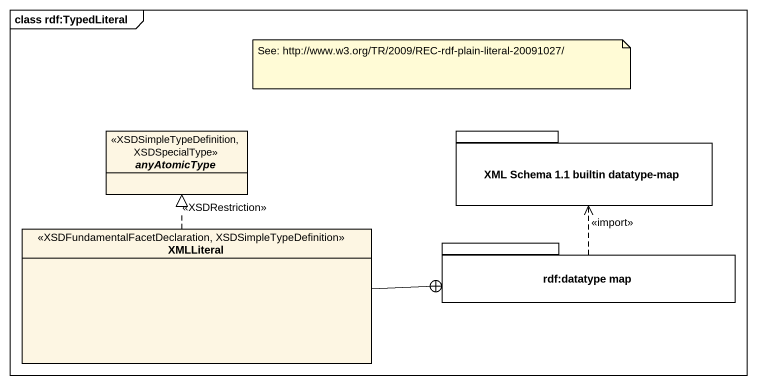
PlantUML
@startuml
mainframe class rdf:TypedLiteral
hide circle
hide empty members
abstract class anyAtomicType <<XSDSimpleTypeDefinition, XSDSpecialType>>
package "XML Schema 1.1 builtin datatype-map" as XML_Schema_1_1_builtin {
}
class XMLLiteral <<XSDFundamentalFacetDeclaration, XSDSimpleTypeDefinition>>
package "rdf:datatype map" as rdf_datatype_map {
}
XMLLiteral .up.|> anyAtomicType : <<XSDRestriction>>
XMLLiteral -right-+ rdf_datatype_map
rdf_datatype_map .up.> XML_Schema_1_1_builtin : <<import>>
note as N1
  See: http://www.w3.org/TR/2009/REC-rdf-plain-literal-20091027/
end note
@enduml
